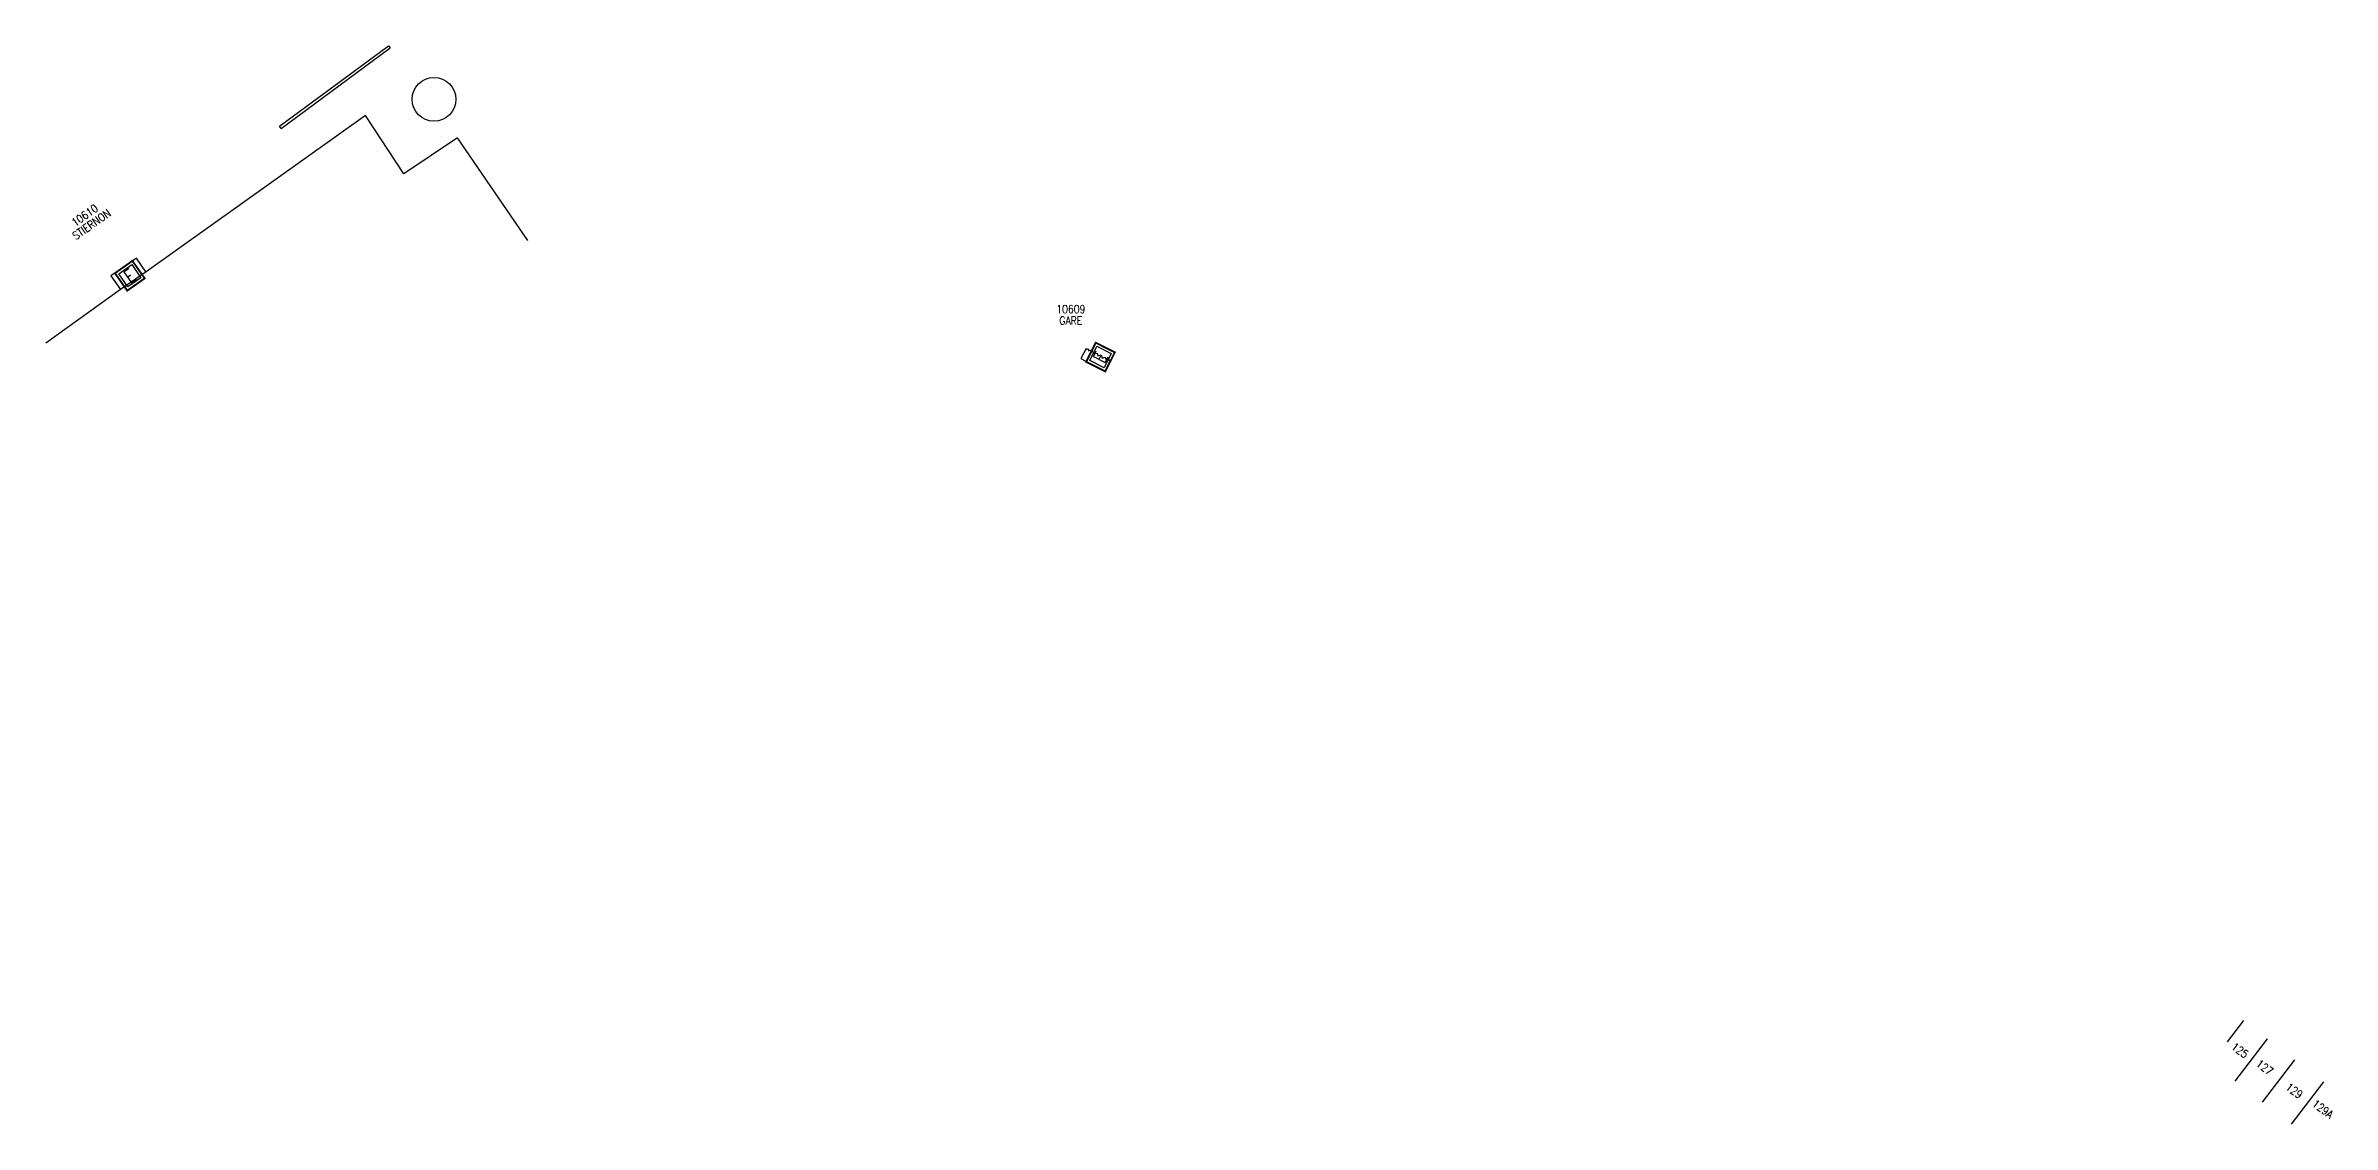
# Model space of a CAD drawing. Header units: millimetres. Extents: x 138007 to 138995, y 124090 to 124913.
# Drawn here: x 138566.7 to 138995.3, y 124241.1 to 124443.1 of the extents above; entities that cross this region are included whole.
import ezdxf
from ezdxf.enums import TextEntityAlignment as Align

# ---------------------------------------------------------------- set-up
doc = ezdxf.new("R2010")
doc.units = ezdxf.units.MM
doc.layers.get('0').update_dxf_attribs({"linetype": 'CONTINUOUS'})
for name, color, linetype in [('BB01', 7, 'CONTINUOUS'), ('BB02', 7, 'CONTINUOUS'), ('BB06', 7, 'CONTINUOUS'), ('BF02', 7, 'CONTINUOUS'), ('M_200', 7, 'CONTINUOUS')]:
    doc.layers.add(name, color=color, linetype=linetype)
doc.styles.add('M_ROMANS', font='ROMANS.shx', dxfattribs={"width": 0.75})
doc.styles.get("Standard").update_dxf_attribs({"font": 'romans.shx', "width": 0.85})

# ---------------------------------------------------------------- blocks, each defined once
blk = doc.blocks.new('M_200_56')
at = {"color": 0, "linetype": 'Continuous', "const_width": 0.35, "flags": 128}
blk.add_lwpolyline([(2, 2), (2, -2), (-2, -2), (-2, 2)], close=True, dxfattribs=at)
at = {"color": 0, "linetype": 'Continuous'}
blk.add_lwpolyline([(-1.5, 1.5), (1.5, 1.5), (1.5, -1.5), (-1.5, -1.5)], close=True, dxfattribs=at)
at = {"color": 0, "linetype": 'Continuous', "width": 0.85}
blk.add_text('E', height=2.5, dxfattribs=at).set_placement((0, 0), align=Align.MIDDLE_CENTER)
for tag, p in [('NUM', (0, 15.06)), ('NOM', (0, 8.65))]:
    blk.add_attdef(tag, text='', height=4, dxfattribs=at).set_placement(p, align=Align.MIDDLE)
at = {"color": 0, "linetype": 'Continuous', "style": 'M_ROMANS', "width": 0.75, "flags": 3}
for tag, p in [('DEF_COUP', (-0.13, -7.49)), ('DEF_LEG', (-0.13, -4.99)), ('DEF_TYPE', (-0.13, -9.99))]:
    blk.add_attdef(tag, text='', height=1.2, dxfattribs=at).set_placement(p, align=Align.MIDDLE)

msp = doc.modelspace()

# ---------------------------------------------------------------- linework, layer by layer
at = {"layer": 'BB01', "color": 252}
msp.add_line((138975.62, 124256.53), (138978.66, 124260.5), dxfattribs=at)
at = {"layer": 'BB01', "color": 252, "flags": 128}
for points in [[(138657.02, 124406.64), (138643.83, 124425.89), (138633.83, 124419.15), (138626.62, 124430.08), (138585.49, 124400.78), (138580.72, 124397.48), (138566.68, 124387.38)], [(138761.69, 124386.39), (138760.71, 124384.53), (138765.27, 124382.11)], [(138761.7, 124386.19), (138762.05, 124386.36), (138762.12, 124385.98), (138762.49, 124386.16), (138762.63, 124385.7), (138763.03, 124385.87), (138763.22, 124385.38), (138763.75, 124385.56), (138763.9, 124385.06), (138764.48, 124385.21), (138764.7, 124384.58), (138765.25, 124384.81), (138765.41, 124384.27), (138765.89, 124384.56), (138766.07, 124383.96), (138766.36, 124384.17)]]:
    msp.add_lwpolyline(points, dxfattribs=at)
at = {"layer": 'BB01', "color": 252}
msp.add_circle((138639.45, 124433.09), 4.1, dxfattribs=at)
at = {"layer": 'BB02', "color": 252}
for p, q in [((138977.04, 124249.15), (138983.11, 124257.1)), ((138982.21, 124245.21), (138988.27, 124253.16)), ((138987.62, 124241.07), (138993.69, 124249.02))]:
    msp.add_line(p, q, dxfattribs=at)
at = {"layer": 'BF02', "color": 252}
for p, q in [((138610.52, 124428.03), (138630.95, 124443.12)), ((138610.82, 124427.63), (138631.25, 124442.72)), ((138630.95, 124443.12), (138631.25, 124442.72)), ((138610.82, 124427.63), (138610.52, 124428.03))]:
    msp.add_line(p, q, dxfattribs=at)
at = {"layer": 'BF02', "color": 252, "flags": 128}
msp.add_lwpolyline([(138585.46, 124400.76), (138583.69, 124403.32), (138578.88, 124400.02), (138580.67, 124397.44)], dxfattribs=at)

# ---------------------------------------------------------------- block references
at = {"layer": 'BB01'}
ref = msp.add_blockref('M_200_56', (138582.44, 124400.03), dxfattribs=dict(at, rotation=35.13921806418437))
ref.add_attrib('NUM', '10610', dxfattribs={"layer": '0', "color": 0, "linetype": 'Continuous', "height": 1.5, "rotation": 35.1392, "width": 0.85}).set_placement((138573.98, 124411.36), align=Align.MIDDLE)
ref.add_attrib('NOM', 'STIERNON', dxfattribs={"layer": '0', "color": 0, "linetype": 'Continuous', "height": 1.5, "rotation": 35.1392, "width": 0.85}).set_placement((138575.26, 124409.66), align=Align.MIDDLE)
at = {"layer": 'M_200'}
ref = msp.add_blockref('M_200_56', (138764.38, 124384.8), dxfattribs=dict(at, rotation=63.27651673360175))
ref.add_attrib('NUM', '10609', dxfattribs={"layer": '0', "color": 0, "linetype": 'Continuous', "height": 1.5, "width": 0.85}).set_placement((138758.82, 124393.78), align=Align.MIDDLE)
ref.add_attrib('NOM', 'GARE', dxfattribs={"layer": '0', "color": 0, "linetype": 'Continuous', "height": 1.5, "width": 0.85}).set_placement((138758.82, 124391.63), align=Align.MIDDLE)

# ---------------------------------------------------------------- texts
at = {"layer": 'BB06', "color": 252, "char_height": 1.5, "width": 3.3245, "attachment_point": 1, "rotation": 323.3172}
for s, insert in [('125', (138977.09, 124256.51)), ('127', (138981.73, 124253.31)), ('129', (138987.28, 124248.94)), ('129A', (138992.24, 124245.81))]:
    msp.add_mtext(s, dxfattribs=dict(at, insert=insert))

doc.saveas('drawing.dxf')
